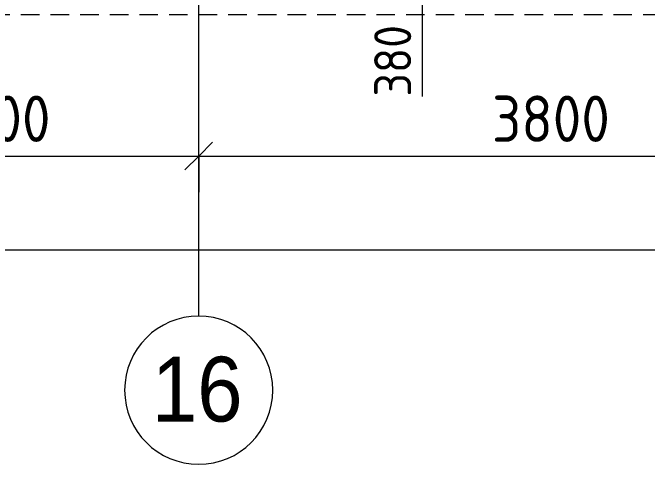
# Model space of a CAD drawing. Header units: millimetres. Extents: x 35143 to 244272, y -8553 to 29000.
# Drawn here: x 55655 to 59083, y -2706 to -269 of the extents above; entities that cross this region are included whole.
import ezdxf

# ---------------------------------------------------------------- set-up
doc = ezdxf.new("R2010")
doc.units = ezdxf.units.MM
doc.linetypes.add('200_ШТРИХ__ш1_п0_6_', pattern=[160, 100, -60])
for name, color, linetype, lineweight in [('A-ANNO-DIMS', 7, 'Continuous', 9), ('A-ANNO-DIMS-100', 7, 'Continuous', 9), ('A-DETL-MBND-1', 7, '200_ШТРИХ__ш1_п0_6_', 9), ('Оси', 7, 'Continuous', 9), ('Оси-1', 7, 'Continuous', 20)]:
    doc.layers.add(name, color=color, linetype=linetype, lineweight=lineweight)
doc.styles.add('Arial', font='arial.ttf', dxfattribs={"width": 0.9, "height": 350})
doc.styles.add('ISOCPEUR', font='isocpeur.ttf', dxfattribs={"width": 0.9, "height": 250})
doc.styles.add('ISOCPEUR_1', font='isocpeur.ttf', dxfattribs={"width": 0.9, "height": 200})
doc.dimstyles.new('ISO-2_0_0_9К_Средний_округл2_1', dxfattribs={"dimscale": 304.8, "dimtxt": 199.196235, "dimasz": 0.492126, "dimexe": 0.393701, "dimexo": 0, "dimgap": 0, "dimtad": 1, "dimdec": 0, "dimrnd": 10, "dimzin": 0, "dimdsep": 46, "dimtxsty": 'ISOCPEUR_1', "dimblk1": 'OBLIQUE', "dimblk2": 'OBLIQUE', "dimsah": 1, "dimcen": 0.09, "dimdle": 0.393701, "dimazin": 0, "dimtfac": 1, "dimtdec": 4, "dimtix": 1, "dimtmove": 1, "dimatfit": 3, "dimfxl": 1, "dimtvp": 1, "dimtolj": 1, "dimtzin": 0, "dimarcsym": 2})
doc.dimstyles.new('ISO-2_5_0_9К_БОЛЬШОЙ', dxfattribs={"dimscale": 304.8, "dimtxt": 248.995294, "dimasz": 0.492126, "dimexe": 0.393701, "dimexo": 0.984252, "dimgap": 0, "dimtad": 1, "dimdec": 0, "dimrnd": 10, "dimzin": 0, "dimdsep": 46, "dimtxsty": 'ISOCPEUR', "dimblk1": 'OBLIQUE', "dimblk2": 'OBLIQUE', "dimsah": 1, "dimcen": 0.09, "dimdle": 0.393701, "dimazin": 0, "dimtfac": 1, "dimtdec": 4, "dimtix": 1, "dimtmove": 0, "dimatfit": 3, "dimfxl": 1, "dimtvp": 1, "dimtolj": 1, "dimtzin": 0, "dimarcsym": 2})

# ---------------------------------------------------------------- blocks, each defined once
blk = doc.blocks.new('Ось сетки - D8-29747960-План монтажа стен и перегородок 2 этажа в осях 12-23')
at = {"layer": 'Оси-1'}
for start, end in [(360, 180), (180, 360)]:
    blk.add_arc((0, 0), 4, start, end, dxfattribs=at)
blk = doc.blocks.new('DIMBLOCK21-План монтажа стен и перегородок 2 этажа в осях 12-23')
at = {"layer": 'A-ANNO-DIMS-100'}
for p, q in [((54460, -1236.9), (54460, -922.9)), ((56660, -1236.9), (56660, -922.9)), ((54460, -1042.9), (56660, -1042.9)), ((54460, -1042.9), (54460, -1236.9)), ((56660, -1042.9), (56660, -1236.9))]:
    blk.add_line(p, q, dxfattribs=at)
at = {"layer": 'A-ANNO-DIMS-100', "lineweight": 20}
for p, q in [((54460, -1042.9), (54535, -967.9)), ((56660, -1042.9), (56735, -967.9)), ((54460, -1042.9), (54385, -1117.9)), ((56660, -1042.9), (56585, -1117.9))]:
    blk.add_line(p, q, dxfattribs=at)
at = {"layer": 'A-ANNO-DIMS-100', "color": 0, "insert": (55244, -716.3), "char_height": 250, "width": 758.478, "attachment_point": 1, "line_spacing_factor": 1.149209, "style": 'ISOCPEUR'}
blk.add_mtext('2200', dxfattribs=at)
blk = doc.blocks.new('_Oblique')
at = {"color": 0, "linetype": 'ByBlock', "lineweight": -2}
blk.add_line((-0.5, -0.5), (0.5, 0.5), dxfattribs=at)
blk = doc.blocks.new('DIMBLOCK22-План монтажа стен и перегородок 2 этажа в осях 12-23')
at = {"layer": 'A-ANNO-DIMS-100'}
for p, q in [((56660, -1236.9), (56660, -922.9)), ((60460, -1236.9), (60460, -922.9)), ((56660, -1042.9), (60460, -1042.9)), ((56660, -1042.9), (56660, -1236.9)), ((60460, -1042.9), (60460, -1236.9))]:
    blk.add_line(p, q, dxfattribs=at)
at = {"layer": 'A-ANNO-DIMS-100', "lineweight": 20}
for p, q in [((56660, -1042.9), (56735, -967.9)), ((60460, -1042.9), (60535, -967.9)), ((56660, -1042.9), (56585, -1117.9)), ((60460, -1042.9), (60385, -1117.9))]:
    blk.add_line(p, q, dxfattribs=at)
at = {"layer": 'A-ANNO-DIMS-100', "color": 0, "insert": (58244, -716.3), "char_height": 250, "width": 758.478, "attachment_point": 1, "line_spacing_factor": 1.149209, "style": 'ISOCPEUR'}
blk.add_mtext('3800', dxfattribs=at)
blk = doc.blocks.new('DIMBLOCK32-План монтажа стен и перегородок 2 этажа в осях 12-23')
at = {"layer": 'A-ANNO-DIMS-100'}
for p, q in [((38310, -1743.6), (38310, -1429.6)), ((84560, -1743.6), (84560, -1429.6)), ((38190, -1549.6), (84680, -1549.6)), ((38310, -1549.6), (38310, -1743.6)), ((84560, -1549.6), (84560, -1743.6))]:
    blk.add_line(p, q, dxfattribs=at)
at = {"layer": 'A-ANNO-DIMS-100', "lineweight": 20}
for p, q in [((38310, -1549.6), (38385, -1474.6)), ((84560, -1549.6), (84635, -1474.6)), ((38310, -1549.6), (38235, -1624.6)), ((84560, -1549.6), (84485, -1624.6))]:
    blk.add_line(p, q, dxfattribs=at)
at = {"layer": 'A-ANNO-DIMS-100', "color": 0, "insert": (61028, -1223), "char_height": 250, "width": 976.828, "attachment_point": 1, "line_spacing_factor": 1.149209, "style": 'ISOCPEUR'}
blk.add_mtext('46250', dxfattribs=at)
blk = doc.blocks.new('DIMBLOCK42-План монтажа стен и перегородок 2 этажа в осях 12-23')
at = {"layer": 'A-ANNO-DIMS-100'}
for p, q in [((57869.1, 595), (57869.1, -20)), ((57160, 475), (57989.1, 475)), ((57869.1, 475), (57160, 475)), ((57869.1, -242.3), (57869.1, 287.5)), ((57975.2, 100), (57749.1, 100)), ((57869.1, 100), (57975.2, 100)), ((57869.1, -721.5), (57869.1, -242.3))]:
    blk.add_line(p, q, dxfattribs=at)
at = {"layer": 'A-ANNO-DIMS-100', "lineweight": 20}
for p, q in [((57869.1, 475), (57794.1, 550)), ((57869.1, 475), (57944.1, 400)), ((57869.1, 100), (57794.1, 175)), ((57869.1, 100), (57944.1, 25))]:
    blk.add_line(p, q, dxfattribs=at)
at = {"layer": 'A-ANNO-DIMS-100', "color": 0, "insert": (57607.9, -721.5), "char_height": 200, "width": 455.087, "attachment_point": 1, "rotation": 90, "line_spacing_factor": 1.149209, "style": 'ISOCPEUR_1'}
blk.add_mtext('380', dxfattribs=at)

msp = doc.modelspace()

# ---------------------------------------------------------------- linework, layer by layer
at = {"layer": 'A-DETL-MBND-1'}
msp.add_line((72280, -280), (38742.7, -280), dxfattribs=at)
at = {"layer": 'Оси'}
msp.add_line((56660, -1906.3), (56660, 593.7), dxfattribs=at)

# ---------------------------------------------------------------- block references
at = {"layer": 'Оси-1', "xscale": 99.99999999999993, "yscale": 99.99999999999993, "zscale": 99.99999999999993}
msp.add_blockref('Ось сетки - D8-29747960-План монтажа стен и перегородок 2 этажа в осях 12-23', (56660, -2306.3), dxfattribs=at)

# ---------------------------------------------------------------- texts
at = {"layer": 'Оси', "insert": (56407.4, -2125.6), "char_height": 350, "width": 606.076, "attachment_point": 1, "style": 'Arial'}
msp.add_mtext('16', dxfattribs=at)

# ---------------------------------------------------------------- dimensions: what is measured, and where the dimension line sits
at = {"layer": 'A-ANNO-DIMS'}
dim = msp.add_linear_dim(base=(57869.1, 100), p1=(57160, 475), p2=(57975.2, 100), angle=90, dimstyle='ISO-2_0_0_9К_Средний_округл2_1', override={"dimpost": '<>', "dimfxl": 897.32709}, dxfattribs=at)
dim.commit()
dim.dimension.update_dxf_attribs({"geometry": 'DIMBLOCK42-План монтажа стен и перегородок 2 этажа в осях 12-23', "text_midpoint": (57741.2, -494), "dimtype": 160, "text_rotation": 90})
for base, p1, p2, override, picture, middle in [((56660, -1042.9), (54460, -936.9), (56660, -936.9), {"dimpost": '<>', "dimfxl": 2200}, 'DIMBLOCK21-План монтажа стен и перегородок 2 этажа в осях 12-23', (55560, -917.9)), ((60460, -1042.9), (56660, -936.9), (60460, -936.9), {"dimpost": '<>', "dimfxl": 3800}, 'DIMBLOCK22-План монтажа стен и перегородок 2 этажа в осях 12-23', (58560, -917.9)), ((84560, -1549.6), (38310, -1443.6), (84560, -1443.6), {"dimpost": '<>', "dimfxl": 46250}, 'DIMBLOCK32-План монтажа стен и перегородок 2 этажа в осях 12-23', (61435, -1424.6))]:
    dim = msp.add_linear_dim(base=base, p1=p1, p2=p2, dimstyle='ISO-2_5_0_9К_БОЛЬШОЙ', override=override, dxfattribs=at)
    dim.commit()
    dim.dimension.update_dxf_attribs({"geometry": picture, "text_midpoint": middle})

doc.saveas('drawing.dxf')
